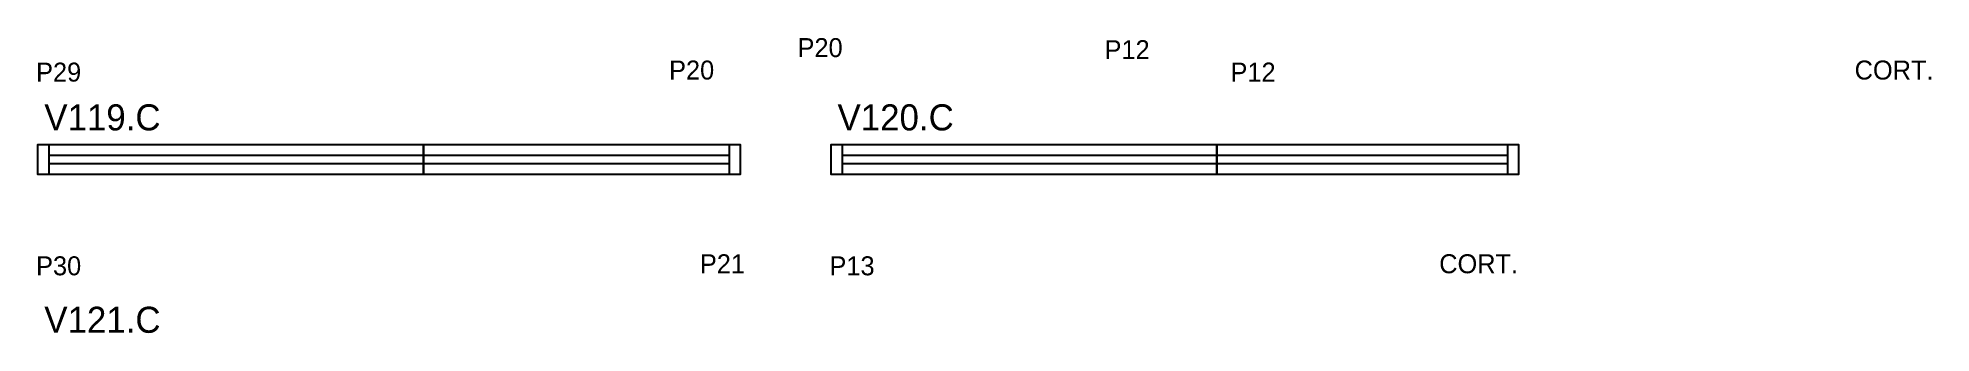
# Model space of a CAD drawing. Header units: metres. Extents: x 1673 to 2871, y 16659 to 16846.
import ezdxf

# ---------------------------------------------------------------- set-up
doc = ezdxf.new("R2010")
doc.units = ezdxf.units.M
for name, color, linetype in [('5', 7, 'Continuous'), ('NOMENCLATURA', 7, 'Continuous'), ('Painéis', 7, 'Continuous'), ('SARR_2.2x7', 7, 'Continuous')]:
    doc.layers.add(name, color=color, linetype=linetype)

msp = doc.modelspace()

# ---------------------------------------------------------------- linework, layer by layer
at = {"layer": 'Painéis', "color": 7, "lineweight": 25}
for points in [[(1917.2, 16759.8), (1673.2, 16759.8), (1673.2, 16778.8), (1917.2, 16778.8)], [(1917.2, 16778.8), (2117.7, 16778.8), (2117.7, 16759.8), (1917.2, 16759.8)], [(2419.3, 16759.8), (2175.3, 16759.8), (2175.3, 16778.8), (2419.3, 16778.8)], [(2419.3, 16778.8), (2610.3, 16778.8), (2610.3, 16759.8), (2419.3, 16759.8)]]:
    msp.add_lwpolyline(points, close=True, dxfattribs=at)
at = {"layer": 'SARR_2.2x7', "color": 7, "lineweight": 25}
for p, q in [((1680.2, 16778.8), (1680.2, 16759.8)), ((2110.7, 16778.8), (2110.7, 16759.8)), ((2182.3, 16778.8), (2182.3, 16759.8)), ((2603.3, 16778.8), (2603.3, 16759.8)), ((1917.2, 16771.8), (1680.2, 16771.8)), ((1680.2, 16766.8), (1917.2, 16766.8)), ((2110.7, 16771.8), (1917.2, 16771.8)), ((1917.2, 16766.8), (2110.7, 16766.8)), ((2419.3, 16771.8), (2182.3, 16771.8)), ((2182.3, 16766.8), (2419.3, 16766.8)), ((2603.3, 16771.8), (2419.3, 16771.8)), ((2419.3, 16766.8), (2603.3, 16766.8))]:
    msp.add_line(p, q, dxfattribs=at)

# ---------------------------------------------------------------- texts
at = {"layer": '5', "color": 7, "lineweight": 25}
for s, p in [('P20', (2154, 16834.1)), ('P12', (2348.3, 16832.8)), ('P29', (1672.1, 16818.6)), ('P20', (2072.7, 16819.9)), ('P12', (2428, 16818.6)), ('CORT.', (2823, 16819.9)), ('P30', (1672.1, 16696)), ('P21', (2092.2, 16697.3)), ('P13', (2174.2, 16696)), ('CORT.', (2560.1, 16697.3))]:
    msp.add_text(s, height=12, dxfattribs=at).set_placement(p)
at = {"layer": 'NOMENCLATURA', "color": 7, "lineweight": 25}
for s, p in [('V119.C', (1677.3, 16787.7)), ('V120.C', (2179.3, 16787.7)), ('V121.C', (1677.3, 16659.6))]:
    msp.add_text(s, height=16.5, dxfattribs=at).set_placement(p)

doc.saveas('drawing.dxf')
